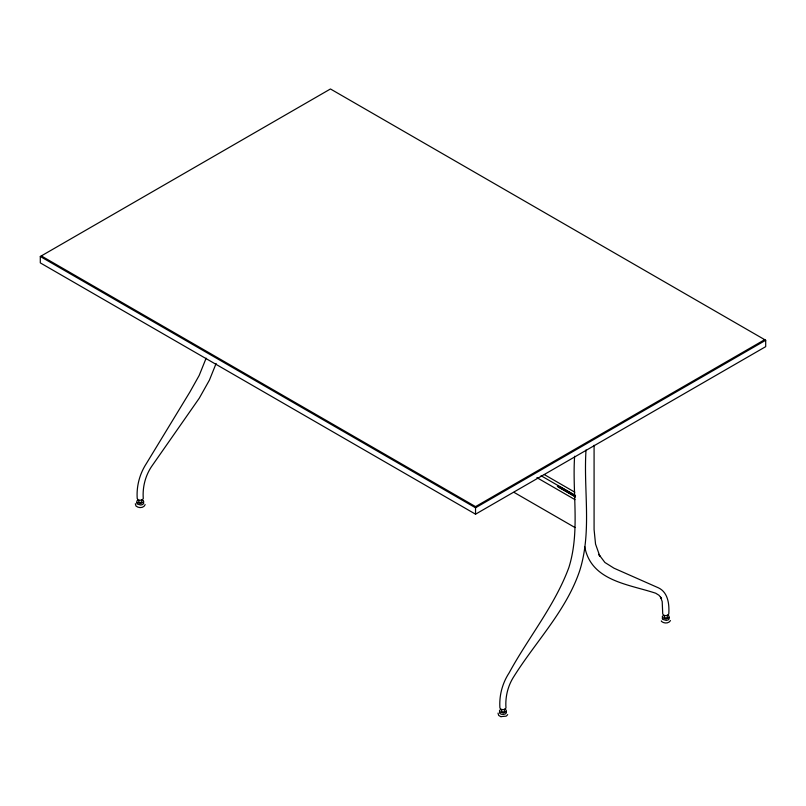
<?xml version="1.0" encoding="UTF-8"?>
<svg xmlns="http://www.w3.org/2000/svg" width="806" height="806" viewBox="0 0 806 806"><rect width="100%" height="100%" fill="white"/><g stroke="black" fill="none" stroke-linecap="round" stroke-linejoin="round"><path stroke-width="1.21" d="M145.171 504.627C143.821 508.304 138.582 508.324 135.972 506.017L135.317 503.73M206.145 358.176L199.183 375.445L189.904 391.998L146.4 463.521C139.66 473.868 136.365 486.209 137.221 498.531L138.108 499.76L140.244 500.274L142.38 499.76L143.267 498.531C142.45 487.388 145.221 476.165 151.367 466.815L199.263 398.214L209.409 380.13L216.119 363.486M137.745 500.123L136.758 501.241L137.091 502.491L140.798 503.579L143.73 501.886L143.387 500.637L141.846 499.74M138.985 500.838L138.652 502.027L139.438 502.481L141.503 502.289L141.826 501.1M500.445 709.522L499.458 710.65L499.801 711.889L503.498 712.978L506.43 711.285L506.097 710.036L504.546 709.149M501.685 710.237L501.362 711.436L503.226 711.98L504.203 711.688L504.536 710.499M506.339 716.121L507.679 714.6M663.257 615.522L662.27 616.65L662.613 617.89L666.31 618.978L669.242 617.285L668.909 616.036L667.358 615.149M664.497 616.237L664.174 617.436L666.038 617.98L667.015 617.698L667.348 616.499M670.491 620.6C668.648 623.723 664.013 623.592 661.484 621.416L661.313 620.892M40.3 256.499L330.46 88.972L765.7 340.253L765.7 346.651L475.54 514.178L40.3 262.887L40.3 256.499L475.54 507.78L765.7 340.253M41.308 255.915L475.54 506.621L764.692 339.679M558.457 485.776L557.349 486.411L575.494 496.889M505.463 716.202L501.332 716.574M544.332 474.593L574.789 492.184M541.068 475.731L575.534 495.64M575.222 495.539L559.455 486.431L558.487 486.995L575.313 496.708M536.897 477.636L574.97 499.619M514.047 492.365L574.97 527.537M501 716.786L498.672 715.416L498.017 713.129M584.672 546.528C591.04 580.975 627.884 584.018 655.741 593.236L659.066 595.322L661.555 598.616L660.608 597.115L662.2 601.598L662.734 613.93L663.62 615.169L665.756 615.673L667.892 615.169L668.779 613.93C669.423 604.45 668.184 592.47 658.492 587.866L614.001 568.2L604.903 562.477L598.757 554.327L599.855 556.261L595.543 544.08L594.082 529.522L594.082 445.295M668.909 617.497L669.242 618.736L668.255 619.864L666.31 620.439L662.613 619.34L662.27 618.101M506.097 711.486L506.43 712.736L505.443 713.864L503.498 714.428L501.342 714.237L499.801 713.34L499.458 712.101M143.387 502.088L143.73 503.337L142.743 504.455L140.798 505.03L137.091 503.941L136.758 502.692M586.022 449.95C583.383 490.018 592.047 531.658 579.716 570.668C566.336 610.505 536.05 641.233 514.067 676.224C507.921 685.574 505.15 696.797 505.966 707.93L505.08 709.169L502.944 709.673L500.808 709.169L499.922 707.93C499.065 695.608 502.36 683.266 509.1 672.929C528.353 637.526 554.78 605.649 568.845 567.585C580.199 531.587 572.159 493.191 574.618 456.236M475.54 506.621L475.54 514.178"/></g></svg>
